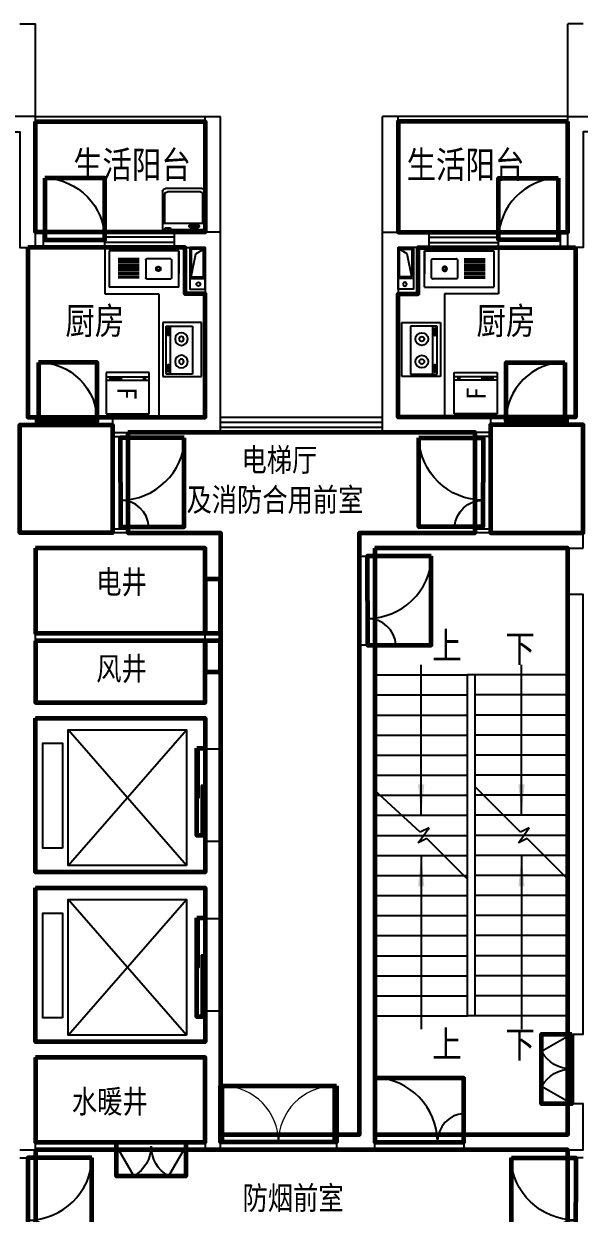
# Model space of a CAD drawing. Extents: x -355483 to -326583, y -641147 to -611949.
# Drawn here: x -344633 to -337435, y -627369 to -611949 of the extents above; entities that cross this region are included whole.
import ezdxf
from ezdxf.enums import TextEntityAlignment as Align

# ---------------------------------------------------------------- set-up
doc = ezdxf.new("R2010")
doc.units = 0
doc.header["$LTSCALE"] = 1000
doc.header["$MEASUREMENT"] = 0
doc.linetypes.add('HIDDEN', pattern=[7, 5, -2])
doc.layers.get('0').update_dxf_attribs({"linetype": 'CONTINUOUS'})
for name, color, linetype in [('FURNITURE', 55, 'CONTINUOUS'), ('JIAJU', 252, 'CONTINUOUS'), ('PUB_TEXT', 7, 'CONTINUOUS'), ('STAIR', 3, 'CONTINUOUS'), ('TOTHER', 223, 'CONTINUOUS'), ('WALL', 2, 'CONTINUOUS'), ('WINDOW', 3, 'CONTINUOUS'), ('WINDOW_TEXT', 7, 'CONTINUOUS'), ('厨房', 8, 'CONTINUOUS')]:
    doc.layers.add(name, color=color, linetype=linetype)
for name, color, linetype, lineweight in [('GT_厨房', 4, 'CONTINUOUS', 60), ('GT_楼梯', 130, 'CONTINUOUS', 60), ('GT_水机房', 170, 'CONTINUOUS', 60), ('GT_玄关', 40, 'CONTINUOUS', 60), ('GT_电机房', 210, 'CONTINUOUS', 60), ('GT_电梯', 150, 'CONTINUOUS', 60), ('GT_过道', 30, 'CONTINUOUS', 60), ('GT_门', 245, 'CONTINUOUS', 60), ('GT_阳台', 6, 'CONTINUOUS', 60), ('GT_风机房', 230, 'CONTINUOUS', 60)]:
    doc.layers.add(name, color=color, linetype=linetype, lineweight=lineweight)
doc.styles.add('-黑体', font='simhei.ttf', dxfattribs={"width": 0.7})
doc.styles.add('ATT', font='TXT')
doc.styles.add('SIMPLEX', font='SIMPLEX.SHX')
doc.styles.get("Standard").update_dxf_attribs({"font": 'GBENOR', "bigfont": 'GBCBIG'})

# ---------------------------------------------------------------- blocks, each defined once
blk = doc.blocks.new('M_E19')
for p, q in [((-323, -113), (-323, -456)), ((299, -113), (-323, -113)), ((299, -456), (299, -113)), ((-323, -400), (299, -400)), ((-323, -456), (299, -456)), ((-291, -422), (-291, -434)), ((-216, -432), (-280, -432)), ((-280, -432), (-280, -448)), ((-280, -448), (-216, -448)), ((-216, -448), (-216, -432)), ((-199, -423), (-199, -434)), ((182, -422), (182, -434)), ((193, -432), (193, -448)), ((257, -432), (193, -432)), ((193, -448), (257, -448)), ((257, -448), (257, -432)), ((274, -423), (274, -434))]:
    blk.add_line(p, q)
for points in [[(-199, -423, 0.259034), (-201, -420, 0.076276), (-213, -415, 0.036515), (-226, -412, 0.026615), (-245, -411, 0.026615), (-264, -412, 0.036515), (-277, -415, 0.076276), (-289, -420, 0.259034), (-291, -423, 0.078462), (-291, -424, 0.056762)], [(-199, -434, 0.259034), (-201, -430, 0.076276), (-213, -425, 0.036515), (-226, -423, 0.026615), (-245, -422, 0.026615), (-264, -423, 0.036515), (-277, -425, 0.076276), (-289, -430, 0.259034), (-291, -434, 0.259034), (-289, -437, 0.056762), (-280, -441, 0.036515)], [(-216, -443, 0.008736), (-213, -442, 0.076276), (-201, -437, 0.259034), (-199, -434, 0.259034)], [(274, -423, 0.259034), (272, -420, 0.076276), (260, -415, 0.036515), (247, -412, 0.026615), (228, -411, 0.026615), (209, -412, 0.036515), (196, -415, 0.076276), (184, -420, 0.259034), (182, -423, 0.078462), (182, -424, 0.056762)], [(274, -434, 0.259034), (272, -430, 0.076276), (260, -425, 0.036515), (247, -423, 0.026615), (228, -422, 0.026615), (209, -423, 0.036515), (196, -425, 0.076276), (184, -430, 0.259034), (182, -434, 0.259034), (184, -437, 0.056762), (193, -441, 0.036515)], [(257, -443, 0.008736), (260, -442, 0.076276), (272, -437, 0.259034), (274, -434, 0.259034)]]:
    blk.add_lwpolyline(points, format="xyb")
at = {"layer": 'TOTHER', "linetype": 'Continuous'}
for p, q in [((-350, 0), (350, 0)), ((-350, -500), (-350, 0)), ((350, 0), (350, -500)), ((350, -500), (-350, -500))]:
    blk.add_line(p, q, dxfattribs=at)
for centre, radius in [((-158, -259), 82.5), ((-158, -259), 31.6), ((134, -259), 82.5), ((134, -259), 31.6)]:
    blk.add_circle(centre, radius, dxfattribs=at)
at = {"width": 0.8, "flags": 9}
for tag in ['XSIZE', 'YSIZE']:
    blk.add_attdef(tag, (0, 0), '', height=0.5, dxfattribs=at)
blk = doc.blocks.new('M_E16')
for p, q in [((-359, -351), (-359, -119)), ((-347, -107), (-34, -107)), ((-22, -119), (-22, -351)), ((63, -103), (336, -103)), ((63, -132), (336, -132)), ((63, -153), (336, -153)), ((63, -182), (336, -182)), ((63, -203), (336, -203)), ((63, -232), (336, -232)), ((63, -253), (336, -253)), ((63, -282), (336, -282)), ((63, -303), (336, -303)), ((-34, -363), (-347, -363)), ((63, -332), (336, -332)), ((63, -353), (336, -353))]:
    blk.add_line(p, q)
for points, const_width in [([(-353, -95), (-370, -113)], 1.91), ([(-370, -357), (-370, -113)], 2), ([(-353, -95), (-28, -95)], 1.8), ([(-10, -113), (-28, -95)], 1.91), ([(-10, -113), (-10, -357)], 2), ([(-370, -357), (-353, -375)], 1.91), ([(-28, -375), (-353, -375)], 1.8), ([(-28, -375), (-10, -357)], 1.91)]:
    blk.add_lwpolyline(points, dxfattribs=dict(const_width=const_width))
for points in [[(-347, -107), (-351, -108), (-354, -110), (-357, -113), (-358, -117), (-359, -119)], [(-22, -119), (-23, -115), (-25, -111), (-28, -109), (-32, -107), (-34, -107)], [(-216, -235), (-215, -245), (-209, -255), (-202, -261), (-192, -265), (-182, -265), (-172, -261), (-164, -255), (-159, -245), (-157, -235), (-159, -225), (-164, -215), (-172, -209), (-182, -205), (-192, -205), (-202, -209), (-209, -215), (-215, -225), (-216, -235)], [(-206, -235), (-205, -242), (-201, -248), (-196, -252), (-190, -254), (-183, -254), (-177, -252), (-172, -248), (-169, -242), (-168, -235), (-169, -228), (-172, -222), (-177, -218), (-183, -215), (-190, -215), (-196, -218), (-201, -222), (-205, -228), (-206, -235)], [(-359, -351), (-358, -355), (-356, -358), (-353, -361), (-349, -363), (-347, -363)], [(-34, -363), (-30, -362), (-26, -360), (-24, -357), (-22, -353), (-22, -351)]]:
    blk.add_lwpolyline(points)
at = {"layer": 'TOTHER', "linetype": 'Continuous'}
for p, q in [((-450, 0), (450, 0)), ((-450, -471), (-450, 0)), ((450, 0), (450, -471)), ((-450, -471), (450, -471))]:
    blk.add_line(p, q, dxfattribs=at)
at = {"layer": 'TOTHER', "linetype": 'HIDDEN'}
blk.add_line((-450, 0), (-450, -300), dxfattribs=at)
at = {"width": 0.8, "flags": 9}
for tag in ['XSIZE', 'YSIZE']:
    blk.add_attdef(tag, (0, 0), '', height=0.5, dxfattribs=at)
blk = doc.blocks.new('A$C136D1407')
at = {"layer": 'JIAJU'}
for p, q in [((0, 0), (0, 559)), ((0, 559), (538, 559)), ((57, 559), (57, 0)), ((77, 518), (77, 352)), ((98, 559), (98, 0)), ((538, 559), (538, 0)), ((538, 497), (580, 435)), ((580, 124), (580, 435)), ((538, 0), (0, 0)), ((77, 83), (77, 41)), ((538, 62), (580, 124))]:
    blk.add_line(p, q, dxfattribs=at)
at = {"layer": 'JIAJU', "style": 'ATT', "oblique": -180, "text_generation_flag": 6, "flags": 8}
blk.add_attdef('F', text='', height=248, rotation=0.0001, dxfattribs=at).set_placement((272, 288), align=Align.MIDDLE)
blk = doc.blocks.new('$DorLib2D$00000002')
for p, q in [((-0.5, 0), (-0.5, 0.4875)), ((-0.475, 0.4875), (-0.5, 0.4875)), ((-0.475, 0), (-0.475, 0.4875)), ((0.475, 0), (0.475, 0.4875)), ((0.475, 0.4875), (0.5, 0.4875)), ((0.5, 0), (0.5, 0.4875)), ((-0.5, 0), (-0.475, 0)), ((0.5, 0), (0.475, 0))]:
    blk.add_line(p, q)
at = {"lineweight": 13}
for centre, start, end in [((-0.4875, 0), 0, 88.53072), ((0.4875, 0), 91.46928, 180)]:
    blk.add_arc(centre, 0.4875, start, end, dxfattribs=at)
blk = doc.blocks.new('_A0GGR')
for p, q in [((-0.5, 0), (-0.25, -0.433)), ((0.5, 0), (0.25, -0.433))]:
    blk.add_line(p, q)
for centre, start, end in [((-0.5, 0), 300, 0), ((0.5, 0), 180, 240)]:
    blk.add_arc(centre, 0.5, start, end)
blk = doc.blocks.new('M_A17ORW')
at = {"const_width": 0.02}
for points in [[(-0.481, -0.001), (-0.481, -0.308)], [(0.481, 0.001), (0.481, -0.691)]]:
    blk.add_lwpolyline(points, dxfattribs=at)
for centre, radius, start, end in [((-0.501, -0.003), 0.307, 274.2492, 0.2101), ((0.505, 0.002), 0.699, 180.2762, 268.0603)]:
    blk.add_arc(centre, radius, start, end)
blk = doc.blocks.new('_WBLK')
for p, q in [((-0.5, 0.5), (0.5, 0.5)), ((0.5, 0.167), (-0.5, 0.167)), ((0.5, -0.167), (-0.5, -0.167)), ((-0.5, -0.5), (0.5, -0.5))]:
    blk.add_line(p, q)
at = {"layer": 'WINDOW_TEXT', "style": 'SIMPLEX', "flags": 9}
blk.add_attdef('A', text='', height=1, dxfattribs=at).set_placement((0, 1.5), align=Align.MIDDLE)
blk = doc.blocks.new('_DBLK')
blk.add_line((-0.45, 0), (-0.45, -0.95))
blk.add_arc((-0.45, 0), 0.95, 270, 0)
at = {"layer": 'WINDOW_TEXT', "style": 'SIMPLEX', "flags": 9}
blk.add_attdef('A', text='', height=1, dxfattribs=at).set_placement((0, 1.5), align=Align.MIDDLE)
blk = doc.blocks.new('M_A2ZXL')
blk.add_line((-0.472, 0), (-0.472, -1))
blk.add_arc((-0.5, 0), 1, 271.6231, 0)
blk = doc.blocks.new('_ARROW')
blk.add_solid([(0, 0), (-1, 0.1), (-1, -0.1)])
blk = doc.blocks.new('A$C2617630B')
at = {"color": 1}
for p, q in [((80, 220), (140, 518)), ((140, 518), (240, 580)), ((60, 200), (260, 200))]:
    blk.add_line(p, q, dxfattribs=at)
for points in [[(60, 60), (260, 60), (260, 600), (60, 600)], [(80, 220), (240, 220), (240, 580), (80, 580)]]:
    blk.add_lwpolyline(points, close=True, dxfattribs=at)
blk.add_circle((172, 124), 25, dxfattribs=at)
at = {"layer": 'WALL', "linetype": 'Continuous'}
for points in [[(0, 600), (0, 0), (260, 0)], [(60, 600), (60, 60), (260, 60)]]:
    blk.add_lwpolyline(points, dxfattribs=at)
blk = doc.blocks.new('A$C034B62A7')
at = {"layer": 'FURNITURE'}
for p, q in [((0, 512), (0, 40)), ((565, 552), (40, 552)), ((44, 490), (44, 62)), ((449, 522), (76, 522)), ((449, 0), (449, 552)), ((536, 552), (536, 101)), ((565, 552), (565, 0)), ((474, 383), (474, 435)), ((474, 435), (488, 435)), ((488, 383), (474, 383)), ((494, 448), (486, 448)), ((495, 374), (486, 375)), ((488, 435), (488, 383)), ((40, 0), (565, 0)), ((449, 30), (76, 30)), ((512, 101), (537, 101)), ((512, 34), (512, 101)), ((537, 34), (512, 34)), ((536, 34), (536, 0))]:
    blk.add_line(p, q, dxfattribs=at)
at = {"layer": 'FURNITURE', "extrusion": (0, 0, -1)}
for centre, major_axis, start_param, end_param in [((40, 512), (-28.3, 28.3), 5.497787, 7.068583), ((76, 490), (22.6, 22.6), 3.926991, 5.497787), ((511, 436), (28.8, 38.3), 4.499337, 4.906096), ((489, 460), (-10.8, 10.8), 0.05306, 0.785398), ((489, 460), (10.8, 10.8), -0.785398, -0.05306), ((467, 436), (-33.9, 33.9), 1.517736, 1.924496), ((602, 409), (-143, 13), -0.087745, 0.100807), ((602, 409), (11, 144), 4.446326, 4.634879), ((546, 420), (-79.2, 35.5), -0.23261, 0.010537), ((546, 398), (-25.4, 83), 4.577418, 4.820564), ((511, 382), (-33.9, 33.9), 4.659329, 5.066088), ((511, 429), (23.4, 23.4), 4.17942, 4.483935), ((552, 418), (16.9, 73.6), 4.704004, 4.738946), ((489, 358), (-10.8, 10.8), 3.926991, 4.659329), ((511, 393), (29.8, 14.4), 3.035314, 3.26212), ((486, 445), (2.28, 2.28), 4.483935, 5.497787), ((486, 378), (-2.28, 2.28), 3.926991, 4.940843), ((486, 445), (-2.28, 2.28), 0.785398, 1.79925), ((486, 378), (-2.28, 2.28), 2.913139, 3.926991), ((461, 429), (-23.4, 23.4), 1.79925, 2.103765), ((461, 393), (23.4, 23.4), 1.037827, 1.342343), ((489, 358), (10.8, 10.8), 1.623856, 2.356194), ((419, 418), (-53.4, 53.4), 2.103765, 2.24976), ((419, 404), (13, 74.4), 1.504123, 1.650118), ((494, 378), (-2.28, 2.28), 3.926991, 4.240198), ((494, 445), (-2.28, 2.28), 0.785398, 1.79925), ((353, 411), (142, 7), -0.056767, 0.049668), ((353, 411), (-141, 13), 3.051489, 3.157924), ((494, 378), (2.28, 2.28), 1.342343, 2.356194), ((469, 429), (23.4, 23.4), 0.228454, 0.532969), ((469, 393), (13.1, 30.3), 1.415272, 1.719787), ((467, 382), (33.9, 33.9), 1.217097, 1.623856), ((428, 418), (74.6, 11.9), -0.094848, 0.051146), ((428, 404), (12.3, 74.5), 1.513341, 1.659335), ((362, 411), (141, 13), -0.016332, 0.090103), ((362, 411), (-141, 13), 3.051489, 3.157924), ((432, 420), (-25.4, 83), 1.435825, 1.678971), ((432, 398), (22.8, 83.7), 1.493089, 1.736235), ((376, 409), (-14, 143), 1.478581, 1.667134), ((376, 409), (15, 143), 1.467263, 1.655816), ((40, 40), (28.3, 28.3), 2.356194, 3.926991), ((76, 62), (-22.6, 22.6), 3.926991, 5.497787), ((537, 69), (-9.9, 9.9), 0.785398, 7.068583)]:
    blk.add_ellipse(centre, major_axis=major_axis, ratio=1, start_param=start_param, end_param=end_param, dxfattribs=at)
at = {"layer": 'FURNITURE', "text_generation_flag": 4, "width": 0.8, "flags": 9}
for tag in ['YSIZE', 'XSIZE']:
    blk.add_attdef(tag, (565, 276), '', height=0.4, rotation=90, dxfattribs=at)

msp = doc.modelspace()

# ---------------------------------------------------------------- linework, layer by layer
at = {"layer": 'GT_厨房'}
for points in [[(-344583, -614849), (-344583, -617049), (-342283, -617049), (-342283, -615449), (-342543, -615449), (-342543, -614849), (-344583, -614849)], [(-337483, -614849), (-337483, -617049), (-339783, -617049), (-339783, -615449), (-339523, -615449), (-339523, -614849), (-337483, -614849)]]:
    msp.add_lwpolyline(points, dxfattribs=at)
at = {"layer": 'GT_楼梯'}
msp.add_lwpolyline([(-340083, -618749), (-340083, -626349), (-337583, -626349), (-337583, -618749), (-340083, -618749)], dxfattribs=at)
at = {"layer": 'GT_水机房'}
msp.add_lwpolyline([(-344483, -625349), (-344483, -626449), (-342283, -626449), (-342283, -625349), (-344483, -625349)], dxfattribs=at)
at = {"layer": 'GT_玄关'}
for points in [[(-343483, -617299), (-343483, -618549), (-344683, -618549), (-344683, -617149), (-343483, -617149), (-343483, -617299)], [(-338583, -617299), (-338583, -618549), (-337383, -618549), (-337383, -617149), (-338583, -617149), (-338583, -617299)]]:
    msp.add_lwpolyline(points, dxfattribs=at)
at = {"layer": 'GT_电机房'}
msp.add_lwpolyline([(-344483, -618749), (-344483, -619849), (-342283, -619849), (-342283, -618749), (-344483, -618749)], dxfattribs=at)
at = {"layer": 'GT_电梯'}
for points in [[(-344483, -620949), (-342283, -620949), (-342283, -622949), (-344483, -622949), (-344483, -620949)], [(-344483, -623149), (-342283, -623149), (-342283, -625149), (-344483, -625149), (-344483, -623149)]]:
    msp.add_lwpolyline(points, dxfattribs=at)
at = {"layer": 'GT_过道'}
for points in [[(-343283, -617249), (-343283, -618549), (-342083, -618549), (-342083, -626349), (-340283, -626349), (-340283, -618549), (-338783, -618549), (-338783, -617249), (-343283, -617249)], [(-344483, -626549), (-344483, -628549), (-342983, -628549), (-342983, -627849), (-339083, -627849), (-339083, -628549), (-337583, -628549), (-337583, -627819), (-337583, -626549), (-344483, -626549)]]:
    msp.add_lwpolyline(points, dxfattribs=at)
at = {"layer": 'GT_门'}
for points in [[(-344360, -613949), (-344360, -614749), (-343583, -614749), (-343583, -613949), (-344360, -613949)], [(-337706, -613949), (-337706, -614749), (-338483, -614749), (-338483, -613949), (-337706, -613949)], [(-344443, -616339), (-344443, -617099), (-343683, -617099), (-343683, -616339), (-344443, -616339)], [(-337623, -616339), (-337623, -617099), (-338383, -617099), (-338383, -616339), (-337623, -616339)], [(-342554, -617315), (-343385, -617315), (-343381, -618470), (-342554, -618470), (-342554, -617315)], [(-339512, -617315), (-338681, -617315), (-338685, -618470), (-339512, -618470), (-339512, -617315)], [(-339353, -618849), (-340183, -618849), (-340180, -620003), (-339353, -620003), (-339353, -618849)], [(-342283, -619149), (-342283, -619849), (-342083, -619849), (-342083, -619149), (-342283, -619149)], [(-342283, -619949), (-342283, -620349), (-342083, -620349), (-342083, -619949), (-342283, -619949)], [(-342391, -621341), (-342283, -621341), (-342283, -622472), (-342391, -622472), (-342391, -621341)], [(-342391, -623541), (-342283, -623541), (-342283, -624822), (-342391, -624822), (-342391, -623541)], [(-337533, -625049), (-337533, -625949), (-337923, -625949), (-337923, -625049), (-337533, -625049)], [(-340583, -625718), (-340583, -626449), (-342083, -626449), (-342083, -625718), (-340583, -625718)], [(-340083, -625619), (-340083, -626449), (-338929, -626449), (-338929, -625619), (-340083, -625619)], [(-343433, -626449), (-342533, -626449), (-342533, -626889), (-343433, -626889), (-343433, -626449)], [(-343753, -626649), (-344583, -626649), (-344580, -627803), (-343753, -627803), (-343753, -626649)], [(-338311, -626649), (-337481, -626649), (-337484, -627803), (-338311, -627803), (-338311, -626649)]]:
    msp.add_lwpolyline(points, dxfattribs=at)
at = {"layer": 'GT_阳台'}
for points in [[(-344483, -613215), (-342283, -613215), (-342283, -614649), (-344483, -614649), (-344483, -613215)], [(-337583, -613215), (-339783, -613215), (-339783, -614649), (-337583, -614649), (-337583, -613215)]]:
    msp.add_lwpolyline(points, dxfattribs=at)
at = {"layer": 'GT_风机房'}
msp.add_lwpolyline([(-344483, -619949), (-344483, -620749), (-342283, -620749), (-342283, -619949), (-344483, -619949)], dxfattribs=at)
at = {"layer": 'STAIR'}
for p, q in [((-340083, -620390), (-338883, -620390)), ((-337583, -620390), (-338783, -620390)), ((-340083, -620650), (-338883, -620650)), ((-337583, -620650), (-338783, -620650)), ((-340083, -620910), (-338883, -620910)), ((-337583, -620910), (-338783, -620910)), ((-342523, -622861), (-344058, -621101)), ((-344058, -622861), (-342523, -621101)), ((-340083, -621170), (-338883, -621170)), ((-337583, -621170), (-338783, -621170)), ((-340083, -621430), (-338883, -621430)), ((-337583, -621430), (-338783, -621430)), ((-340083, -621690), (-338883, -621690)), ((-337583, -621690), (-338783, -621690)), ((-338196, -622428), (-338783, -621840)), ((-339496, -622428), (-340083, -621890)), ((-340083, -621950), (-338883, -621950)), ((-337583, -621950), (-338783, -621950)), ((-340083, -622210), (-338883, -622210)), ((-337583, -622210), (-338783, -622210)), ((-340083, -622470), (-338883, -622470)), ((-339524, -622569), (-339382, -622371)), ((-339382, -622371), (-339496, -622428)), ((-337583, -622470), (-338783, -622470)), ((-338224, -622569), (-338082, -622371)), ((-338082, -622371), (-338196, -622428)), ((-339411, -622512), (-339524, -622569)), ((-338883, -623040), (-339411, -622512)), ((-338111, -622512), (-338224, -622569)), ((-337583, -623040), (-338111, -622512)), ((-340083, -622730), (-338883, -622730)), ((-337583, -622730), (-338783, -622730)), ((-340083, -622990), (-338883, -622990)), ((-337583, -622990), (-338783, -622990)), ((-340083, -623250), (-338883, -623250)), ((-337583, -623250), (-338783, -623250)), ((-344058, -625061), (-342523, -623301)), ((-342523, -625061), (-344058, -623301)), ((-340083, -623510), (-338883, -623510)), ((-337583, -623510), (-338783, -623510)), ((-340083, -623770), (-338883, -623770)), ((-337583, -623770), (-338783, -623770)), ((-340083, -624030), (-338883, -624030)), ((-337583, -624030), (-338783, -624030)), ((-340083, -624290), (-338883, -624290)), ((-337583, -624290), (-338783, -624290)), ((-340083, -624550), (-338883, -624550)), ((-337583, -624550), (-338783, -624550)), ((-340083, -624810), (-338883, -624810)), ((-337583, -624810), (-338783, -624810))]:
    msp.add_line(p, q, dxfattribs=at)
for points in [[(-339483, -622210), (-339483, -620260)], [(-338183, -622210), (-338183, -620260)], [(-339483, -622730), (-339483, -624983)], [(-338183, -622730), (-338183, -624983)]]:
    msp.add_lwpolyline(points, dxfattribs=at)
for points in [[(-342523, -622861), (-344058, -622861), (-344058, -621101), (-342523, -621101)], [(-344134, -622635), (-344386, -622635), (-344386, -621277), (-344134, -621277)], [(-342523, -625061), (-344058, -625061), (-344058, -623301), (-342523, -623301)], [(-344134, -624835), (-344386, -624835), (-344386, -623477), (-344134, -623477)]]:
    msp.add_lwpolyline(points, close=True, dxfattribs=at)
at = {"layer": 'WALL'}
for p, q in [((-344683, -611949), (-344483, -611949)), ((-344483, -613149), (-344483, -611949)), ((-337583, -613149), (-337583, -611949)), ((-337383, -611949), (-337583, -611949)), ((-342283, -614649), (-342283, -613149)), ((-342283, -613149), (-342083, -613149)), ((-342083, -614649), (-342083, -613149)), ((-339983, -614649), (-339983, -613149)), ((-339783, -613149), (-339983, -613149)), ((-339783, -614649), (-339783, -613149)), ((-344483, -614649), (-344383, -614649)), ((-344383, -614649), (-344383, -614849)), ((-337683, -614649), (-337683, -614849)), ((-337583, -614649), (-337683, -614649)), ((-344583, -617049), (-344583, -614849)), ((-344483, -614849), (-344383, -614849)), ((-337583, -614849), (-337683, -614849)), ((-337483, -617049), (-337483, -614849)), ((-344583, -617049), (-344483, -617049)), ((-344483, -617049), (-344483, -617149)), ((-343683, -617049), (-343483, -617049)), ((-343683, -617049), (-343683, -617149)), ((-338383, -617049), (-338583, -617049)), ((-338383, -617049), (-338383, -617149)), ((-337583, -617049), (-337583, -617149)), ((-337483, -617049), (-337583, -617049)), ((-344683, -617149), (-344483, -617149)), ((-343683, -617149), (-343483, -617149)), ((-338383, -617149), (-338583, -617149)), ((-337383, -617149), (-337583, -617149)), ((-343483, -617299), (-343483, -617249)), ((-343483, -617299), (-343283, -617299)), ((-343283, -617299), (-343283, -617249)), ((-338783, -617299), (-338783, -617249)), ((-338583, -617299), (-338783, -617299)), ((-338583, -617299), (-338583, -617249)), ((-343283, -618499), (-343483, -618499)), ((-343483, -618549), (-343483, -618499)), ((-343283, -618549), (-343283, -618499)), ((-338583, -618499), (-338783, -618499)), ((-338783, -618549), (-338783, -618499)), ((-338583, -618549), (-338583, -618499)), ((-342283, -620349), (-342283, -618749)), ((-342083, -619149), (-342083, -620349)), ((-342283, -619849), (-344483, -619849)), ((-342283, -619949), (-344483, -619949)), ((-338883, -624810), (-338883, -620390)), ((-338783, -620390), (-338883, -620390)), ((-338783, -624810), (-338783, -620390)), ((-338783, -624810), (-338883, -624810)), ((-343783, -626449), (-344483, -626449)), ((-343433, -626449), (-343783, -626449)), ((-343433, -626449), (-343433, -626549)), ((-342533, -626449), (-342533, -626549)), ((-342283, -626449), (-342533, -626449)), ((-344683, -626649), (-344483, -626649)), ((-344683, -626649), (-344483, -626649)), ((-343683, -626549), (-344483, -626549)), ((-343433, -626549), (-344483, -626549)), ((-344483, -626549), (-344483, -626649)), ((-344483, -626549), (-344483, -626649)), ((-342283, -626549), (-342533, -626549)), ((-337583, -626549), (-337583, -626649)), ((-337383, -626649), (-337583, -626649))]:
    msp.add_line(p, q, dxfattribs=at)
for points in [[(-344683, -613149), (-345283, -613149), (-345283, -613349), (-344683, -613349), (-344683, -614849), (-344483, -614849), (-344483, -613149)], [(-337383, -613149), (-336783, -613149), (-336783, -613349), (-337383, -613349), (-337383, -614849), (-337583, -614849), (-337583, -613149)], [(-343483, -617049), (-343483, -617249), (-342083, -617249), (-342083, -614649), (-342283, -614649), (-342683, -614649), (-342683, -614849), (-342283, -614849), (-342283, -617049)], [(-338583, -617049), (-338583, -617249), (-339983, -617249), (-339983, -614649), (-339783, -614649), (-339383, -614649), (-339383, -614849), (-339783, -614849), (-339783, -617049)], [(-340083, -620003), (-340283, -620003), (-340283, -626349), (-340583, -626349), (-340583, -626549), (-340083, -626549)]]:
    msp.add_lwpolyline(points, close=True, dxfattribs=at)
for points in [[(-342283, -623549), (-342083, -623549), (-342083, -622549), (-342283, -622549), (-342283, -622949), (-344483, -622949), (-344483, -620949), (-342283, -620949), (-342283, -621349), (-342083, -621349), (-342083, -620349), (-342283, -620349), (-342283, -620749), (-344483, -620749), (-344483, -618749), (-342283, -618749), (-342283, -619149), (-342083, -619149), (-342083, -618549), (-344683, -618549)], [(-337383, -618749), (-337383, -618549), (-340283, -618549), (-340283, -618849), (-340083, -618849), (-340083, -618749), (-337383, -618749)], [(-337583, -625049), (-337383, -625049), (-337383, -619349), (-337583, -619349), (-337583, -625049)], [(-344683, -626549), (-344483, -626549), (-344483, -626349), (-344483, -625349), (-342283, -625349), (-342283, -626549), (-342083, -626549), (-342083, -626349), (-342083, -626349), (-342083, -624749), (-342283, -624749), (-342283, -625149), (-344483, -625149), (-344483, -623149), (-342283, -623149), (-342283, -623549)], [(-337583, -625949), (-337583, -626349), (-338929, -626349), (-338929, -626549), (-337383, -626549), (-337383, -625949), (-337583, -625949)]]:
    msp.add_lwpolyline(points, dxfattribs=at)
at = {"layer": 'WINDOW'}
for p, q in [((-343583, -614849), (-343583, -614649)), ((-338483, -614849), (-338483, -614649)), ((-343583, -614849), (-343583, -615449)), ((-338483, -614849), (-338483, -615449)), ((-343583, -615449), (-342883, -615449)), ((-342883, -615449), (-342883, -617049)), ((-339183, -615449), (-339183, -617049)), ((-338483, -615449), (-339183, -615449)), ((-343683, -617049), (-344483, -617049)), ((-342083, -617049), (-339983, -617049)), ((-338383, -617049), (-337583, -617049)), ((-339983, -617116), (-342083, -617116)), ((-339983, -617182), (-342083, -617182)), ((-342083, -617249), (-339983, -617249)), ((-337583, -619349), (-337583, -618749)), ((-342283, -620349), (-342283, -619149)), ((-342283, -621349), (-342283, -622549)), ((-342283, -623549), (-342283, -624749)), ((-337583, -625949), (-337583, -625049)), ((-343433, -626449), (-342533, -626449)), ((-342533, -626549), (-343433, -626549))]:
    msp.add_line(p, q, dxfattribs=at)
for points in [[(-344483, -613149), (-342283, -613149)], [(-344483, -613215), (-342283, -613215)], [(-337583, -613149), (-339783, -613149)], [(-337583, -613215), (-339783, -613215)]]:
    msp.add_lwpolyline(points, dxfattribs=at)
for points in [[(-342391, -621341), (-342391, -621979), (-342362, -621979), (-342362, -621341)], [(-342333, -621824), (-342333, -622472), (-342305, -622472), (-342305, -621824)], [(-342391, -623541), (-342391, -624179), (-342362, -624179), (-342362, -623541)], [(-342333, -624024), (-342333, -624822), (-342305, -624822), (-342305, -624024)]]:
    msp.add_lwpolyline(points, close=True, dxfattribs=at)

# ---------------------------------------------------------------- block references
msp.add_blockref('A$C2617630B', (-342543, -615449))
at = {"xscale": -1}
msp.add_blockref('A$C2617630B', (-339523, -615449), dxfattribs=at)
at = {"layer": 'FURNITURE', "rotation": 270}
msp.add_blockref('A$C034B62A7', (-342835, -614084), dxfattribs=at)
at = {"layer": 'STAIR', "xscale": 400, "yscale": 400, "zscale": 400}
for p, rotation in [((-339483, -622210), 270), ((-338183, -622210), 270), ((-339483, -622730), 90), ((-338183, -622730), 90)]:
    msp.add_blockref('_ARROW', p, dxfattribs=dict(at, rotation=rotation))
at = {"layer": 'WINDOW'}
for name, p, xscale, yscale, zscale in [('M_A2ZXL', (-343983, -614749), 800, -800, 800), ('M_A2ZXL', (-338083, -614749), -800, -800, 800), ('_WBLK', (-343133, -614749), 900, 200, 900), ('_WBLK', (-338933, -614749), -900, 200, 900), ('_DBLK', (-344083, -617099), 800, -800, 800), ('_DBLK', (-337983, -617099), -800, -800, 800), ('M_A17ORW', (-339506, -626447), -1200, -1200, 1200)]:
    msp.add_blockref(name, p, dxfattribs=dict(at, xscale=xscale, yscale=yscale, zscale=zscale))
for name, p, xscale, yscale, zscale, rotation in [('M_A17ORW', (-343383, -617893), -1200, -1200, 1200, 270), ('M_A17ORW', (-338680, -617893), 1200, -1200, 1200, 90), ('M_A17ORW', (-340181, -619426), -1200, -1200, 1200, 270), ('_A0GGR', (-337533, -625499), 900, -900, 900.0000000000291, 90), ('$DorLib2D$00000002', (-341333, -626449), -1500, -1500, -1500, 180), ('M_A17ORW', (-344581, -627226), -1200, -1200, 1200, 270), ('_A0GGR', (-342983, -626499), 900, -900, 900.0000000000291, 180), ('M_A17ORW', (-337485, -627226), 1200, -1200, 1200, 90)]:
    msp.add_blockref(name, p, dxfattribs=dict(at, xscale=xscale, yscale=yscale, zscale=zscale, rotation=rotation))
at = {"layer": '厨房', "xscale": -1}
msp.add_blockref('M_E16', (-343076, -614891), dxfattribs=at)
at = {"layer": '厨房'}
msp.add_blockref('M_E16', (-338991, -614891), dxfattribs=at)
at = {"layer": '厨房', "xscale": -1, "rotation": 270}
msp.add_blockref('M_E19', (-342332, -616170), dxfattribs=at)
at = {"layer": '厨房', "rotation": 90}
msp.add_blockref('M_E19', (-339734, -616170), dxfattribs=at)
at = {"layer": '厨房'}
ref = msp.add_blockref('A$C136D1407', (-343008, -616469), dxfattribs=dict(at, xscale=-1, rotation=90))
ref.add_attrib('F', 'F', dxfattribs={"layer": 'JIAJU', "height": 248, "rotation": 89.9999, "style": 'ATT', "text_generation_flag": 6, "flags": 8}).set_placement((-343296, -616741), align=Align.MIDDLE)
ref = msp.add_blockref('A$C136D1407', (-339058, -616469), dxfattribs=dict(at, rotation=270))
ref.add_attrib('F', 'F', dxfattribs={"layer": 'JIAJU', "height": 248, "rotation": 270.0001, "style": 'ATT', "text_generation_flag": 6, "flags": 8}).set_placement((-338770, -616741), align=Align.MIDDLE)

# ---------------------------------------------------------------- texts
at = {"layer": 'PUB_TEXT', "linetype": 'Continuous', "style": '-黑体', "width": 0.8}
for s, p in [('生活阳台', (-343996, -613950)), ('生活阳台', (-339673, -613950)), ('厨房', (-344095, -615974)), ('厨房', (-338767, -615974)), ('上', (-339340, -620186)), ('下', (-338391, -620222)), ('上', (-339340, -625351)), ('下', (-338391, -625354))]:
    msp.add_text(s, height=350, dxfattribs=at).set_placement(p)
at = {"layer": 'PUB_TEXT', "style": '-黑体', "width": 0.8}
for s, p in [('电梯厅', (-341812, -617752)), ('及消防合用前室', (-342524, -618269)), ('电井', (-343694, -619336)), ('风井', (-343694, -620459)), ('水暖井', (-344010, -626070)), ('防烟前室', (-341798, -627321))]:
    msp.add_text(s, height=300, dxfattribs=at).set_placement(p)

doc.saveas('drawing.dxf')
